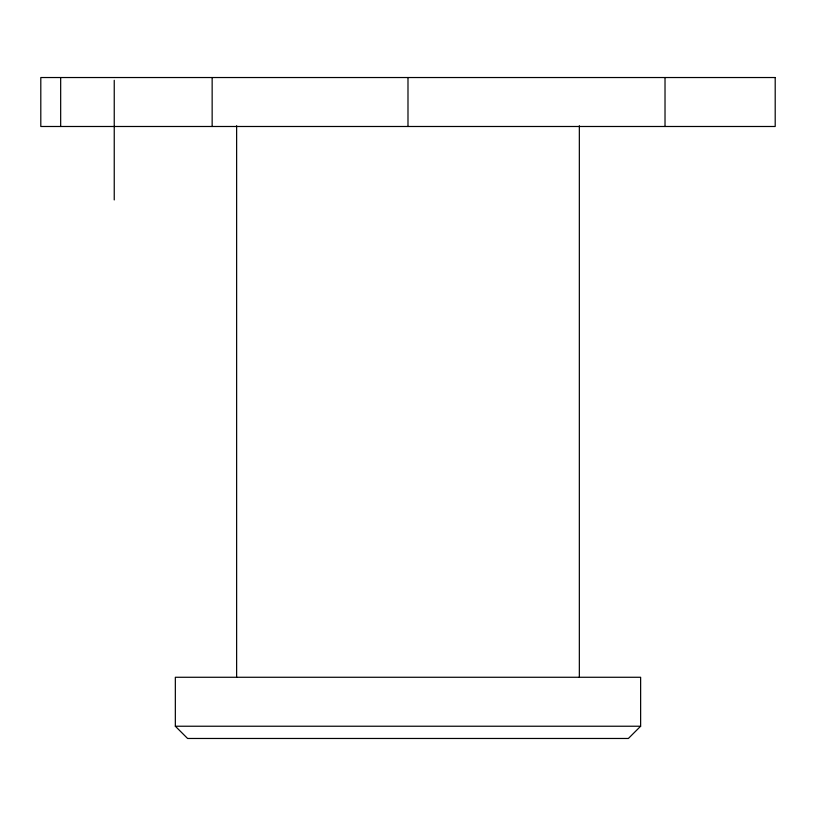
<?xml version="1.0" encoding="UTF-8"?>
<svg xmlns="http://www.w3.org/2000/svg" width="816" height="816" viewBox="0 0 816 816"><rect width="100%" height="100%" fill="white"/><g stroke="black" fill="none" stroke-linecap="round" stroke-linejoin="round"><path stroke-width="1.22" d="M640.631 726.23L628.381 738.47L187.598 738.47L175.338 726.23L175.338 677.27L640.631 677.27L640.631 726.23L175.338 726.23M665.02 77.53L665.02 126.49M579.34 125.715L579.34 677.27M407.99 77.53L407.99 126.49M236.63 125.715L236.63 677.27M212.15 77.53L212.15 126.49M114.24 80.325L114.24 199.93M60.67 77.53L60.67 126.49M775.2 77.53L40.8 77.53L40.8 126.49L775.2 126.49L775.2 77.53"/></g></svg>
